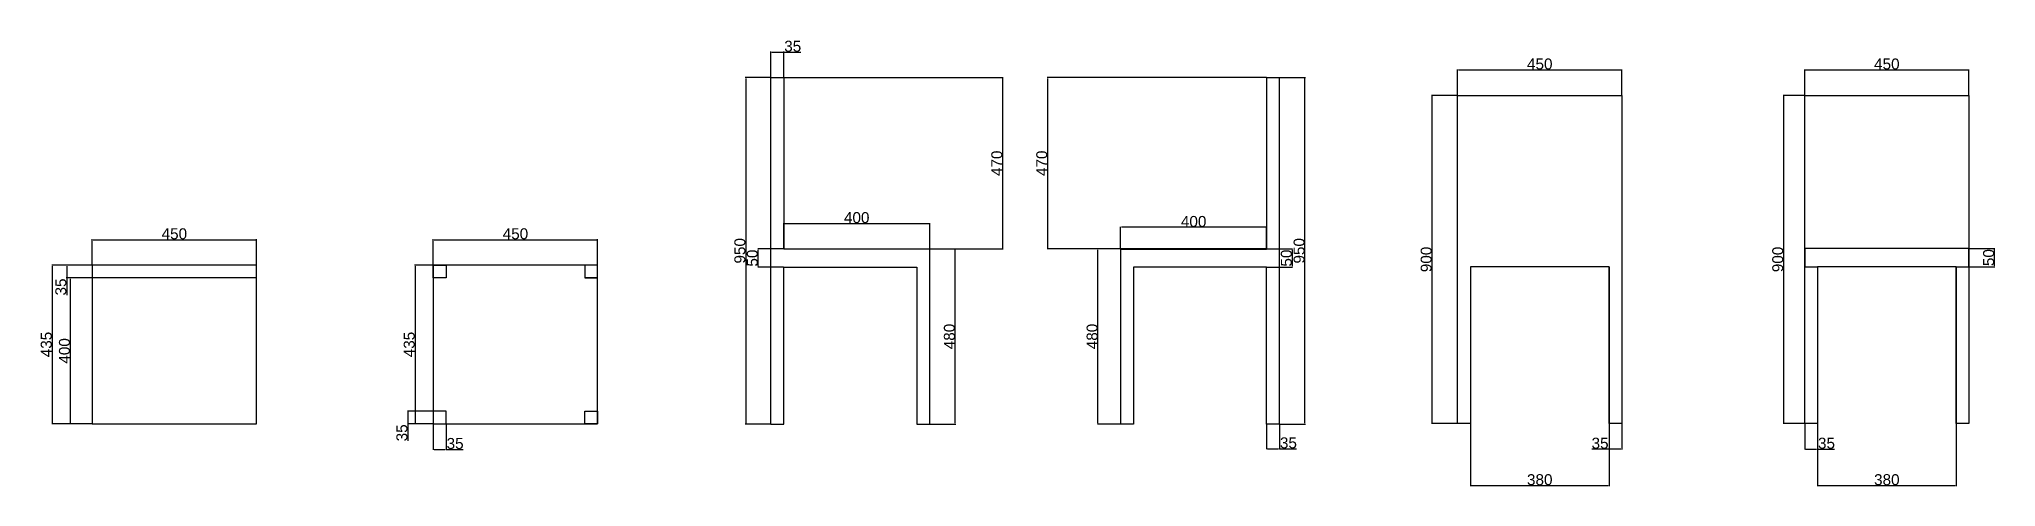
# Model space of a CAD drawing. Header units: millimetres. Extents: x 482 to 5842, y 441 to 1669.
import ezdxf

# ---------------------------------------------------------------- set-up
doc = ezdxf.new("R2010")
doc.units = ezdxf.units.MM
doc.layers.add('cote', color=7, linetype='Continuous')
doc.layers.add('scaun', color=111, linetype='Continuous', lineweight=25)
doc.styles.get("Standard").update_dxf_attribs({"font": 'arial.ttf'})
doc.dimstyles.new('ISO-25', dxfattribs={"dimtxt": 2.5, "dimasz": 2.5, "dimexe": 1.25, "dimexo": 0.625, "dimtad": 1, "dimtxsty": 'Standard', "dimcen": 2.5, "dimadec": 0, "dimazin": 0, "dimtfac": 1, "dimtmove": 0, "dimatfit": 3, "dimfxl": 1, "dimarcsym": 0})

# ---------------------------------------------------------------- blocks, each defined once
blk = doc.blocks.new('*D3')
at = {"layer": 'cote', "color": 0, "lineweight": -2, "transparency": 16777216}
for p, q in [((626.5, 1048.5), (555.9, 1048.5)), ((557.1, 1046), (557.1, 1016)), ((626.5, 1013.5), (555.9, 1013.5)), ((557.1, 1013.5), (557.1, 966.6))]:
    blk.add_line(p, q, dxfattribs=at)
at = {"layer": 'cote', "color": 0, "transparency": 16777216}
for points in [[(556.7, 1046), (557.5, 1046), (557.1, 1048.5)], [(556.7, 1016), (557.5, 1016), (557.1, 1013.5)]]:
    blk.add_solid(points, dxfattribs=at)
at = {"layer": 'Defpoints', "color": 0, "transparency": 16777216}
for p in [(627.1, 1048.5), (557.1, 1013.5), (627.1, 1013.5)]:
    blk.add_point(p, dxfattribs=at)
at = {"layer": 'cote', "color": 0, "transparency": 16777216, "insert": (541.2, 988.8), "char_height": 30, "attachment_point": 5, "rotation": 90}
blk.add_mtext('35', dxfattribs=at)
blk = doc.blocks.new('*D4')
at = {"layer": 'cote', "color": 0, "lineweight": -2, "transparency": 16777216}
for p, q in [((626.5, 1013.5), (565.9, 1013.5)), ((567.1, 1011), (567.1, 616)), ((626.5, 613.5), (565.9, 613.5))]:
    blk.add_line(p, q, dxfattribs=at)
at = {"layer": 'cote', "color": 0, "transparency": 16777216}
for points in [[(566.7, 1011), (567.5, 1011), (567.1, 1013.5)], [(566.7, 616), (567.5, 616), (567.1, 613.5)]]:
    blk.add_solid(points, dxfattribs=at)
at = {"layer": 'Defpoints', "color": 0, "transparency": 16777216}
for p in [(627.1, 1013.5), (567.1, 613.5), (627.1, 613.5)]:
    blk.add_point(p, dxfattribs=at)
at = {"layer": 'cote', "color": 0, "transparency": 16777216, "insert": (551.2, 813.5), "char_height": 30, "attachment_point": 5, "rotation": 90}
blk.add_mtext('400', dxfattribs=at)
blk = doc.blocks.new('*D5')
at = {"layer": 'cote', "color": 0, "lineweight": -2, "transparency": 16777216}
for p, q in [((626.5, 1048.5), (516.1, 1048.5)), ((517.3, 1046), (517.3, 616)), ((626.5, 613.5), (516.1, 613.5))]:
    blk.add_line(p, q, dxfattribs=at)
at = {"layer": 'cote', "color": 0, "transparency": 16777216}
for points in [[(516.9, 1046), (517.7, 1046), (517.3, 1048.5)], [(516.9, 616), (517.7, 616), (517.3, 613.5)]]:
    blk.add_solid(points, dxfattribs=at)
at = {"layer": 'Defpoints', "color": 0, "transparency": 16777216}
for p in [(627.1, 1048.5), (517.3, 613.5), (627.1, 613.5)]:
    blk.add_point(p, dxfattribs=at)
at = {"layer": 'cote', "color": 0, "transparency": 16777216, "insert": (501.4, 831), "char_height": 30, "attachment_point": 5, "rotation": 90}
blk.add_mtext('435', dxfattribs=at)
blk = doc.blocks.new('*D6')
at = {"layer": 'cote', "color": 0, "lineweight": -2, "transparency": 16777216}
for p, q in [((627.1, 1049.1), (627.1, 1119.8)), ((629.6, 1118.5), (1074.6, 1118.5)), ((1077.1, 1049.1), (1077.1, 1119.8))]:
    blk.add_line(p, q, dxfattribs=at)
at = {"layer": 'cote', "color": 0, "transparency": 16777216}
for points in [[(629.6, 1118.9), (629.6, 1118.1), (627.1, 1118.5)], [(1074.6, 1118.9), (1074.6, 1118.1), (1077.1, 1118.5)]]:
    blk.add_solid(points, dxfattribs=at)
at = {"layer": 'Defpoints', "color": 0, "transparency": 16777216}
for p in [(1077.1, 1118.5), (627.1, 1048.5), (1077.1, 1048.5)]:
    blk.add_point(p, dxfattribs=at)
at = {"layer": 'cote', "color": 0, "transparency": 16777216, "insert": (852.1, 1134.5), "char_height": 30, "attachment_point": 5}
blk.add_mtext('450', dxfattribs=at)
blk = doc.blocks.new('*D7')
at = {"layer": 'cote', "color": 0, "lineweight": -2, "transparency": 16777216}
for p, q in [((1561, 648.5), (1490.4, 648.5)), ((1491.6, 646), (1491.6, 616)), ((1561, 613.5), (1490.4, 613.5)), ((1491.6, 613.5), (1491.6, 566.6))]:
    blk.add_line(p, q, dxfattribs=at)
at = {"layer": 'cote', "color": 0, "transparency": 16777216}
for points in [[(1491.2, 646), (1492, 646), (1491.6, 648.5)], [(1491.2, 616), (1492, 616), (1491.6, 613.5)]]:
    blk.add_solid(points, dxfattribs=at)
at = {"layer": 'Defpoints', "color": 0, "transparency": 16777216}
for p in [(1561.6, 648.5), (1491.6, 613.5), (1561.6, 613.5)]:
    blk.add_point(p, dxfattribs=at)
at = {"layer": 'cote', "color": 0, "transparency": 16777216, "insert": (1475.6, 588.8), "char_height": 30, "attachment_point": 5, "rotation": 90}
blk.add_mtext('35', dxfattribs=at)
blk = doc.blocks.new('*D8')
at = {"layer": 'cote', "color": 0, "lineweight": -2, "transparency": 16777216}
for p, q in [((1561.6, 612.9), (1561.6, 542.3)), ((1596.6, 612.9), (1596.6, 542.3)), ((1564.1, 543.5), (1594.1, 543.5)), ((1596.6, 543.5), (1643.5, 543.5))]:
    blk.add_line(p, q, dxfattribs=at)
at = {"layer": 'cote', "color": 0, "transparency": 16777216}
for points in [[(1564.1, 543.9), (1564.1, 543.1), (1561.6, 543.5)], [(1594.1, 543.9), (1594.1, 543.1), (1596.6, 543.5)]]:
    blk.add_solid(points, dxfattribs=at)
at = {"layer": 'Defpoints', "color": 0, "transparency": 16777216}
for p in [(1561.6, 613.5), (1596.6, 613.5), (1596.6, 543.5)]:
    blk.add_point(p, dxfattribs=at)
at = {"layer": 'cote', "color": 0, "transparency": 16777216, "insert": (1621.3, 559.5), "char_height": 30, "attachment_point": 5}
blk.add_mtext('35', dxfattribs=at)
blk = doc.blocks.new('*D10')
at = {"layer": 'cote', "color": 0, "lineweight": -2, "transparency": 16777216}
for p, q in [((1561, 1048.5), (1510.4, 1048.5)), ((1511.6, 1046), (1511.6, 616)), ((1561, 613.5), (1510.4, 613.5))]:
    blk.add_line(p, q, dxfattribs=at)
at = {"layer": 'cote', "color": 0, "transparency": 16777216}
for points in [[(1511.2, 1046), (1512, 1046), (1511.6, 1048.5)], [(1511.2, 616), (1512, 616), (1511.6, 613.5)]]:
    blk.add_solid(points, dxfattribs=at)
at = {"layer": 'Defpoints', "color": 0, "transparency": 16777216}
for p in [(1561.6, 1048.5), (1511.6, 613.5), (1561.6, 613.5)]:
    blk.add_point(p, dxfattribs=at)
at = {"layer": 'cote', "color": 0, "transparency": 16777216, "insert": (1495.6, 831), "char_height": 30, "attachment_point": 5, "rotation": 90}
blk.add_mtext('435', dxfattribs=at)
blk = doc.blocks.new('*D11')
at = {"layer": 'cote', "color": 0, "lineweight": -2, "transparency": 16777216}
for p, q in [((1561.6, 1049.1), (1561.6, 1119.8)), ((1564.1, 1118.5), (2009.1, 1118.5)), ((2011.6, 1049.1), (2011.6, 1119.8))]:
    blk.add_line(p, q, dxfattribs=at)
at = {"layer": 'cote', "color": 0, "transparency": 16777216}
for points in [[(1564.1, 1118.9), (1564.1, 1118.1), (1561.6, 1118.5)], [(2009.1, 1118.9), (2009.1, 1118.1), (2011.6, 1118.5)]]:
    blk.add_solid(points, dxfattribs=at)
at = {"layer": 'Defpoints', "color": 0, "transparency": 16777216}
for p in [(2011.6, 1118.5), (1561.6, 1048.5), (2011.6, 1048.5)]:
    blk.add_point(p, dxfattribs=at)
at = {"layer": 'cote', "color": 0, "transparency": 16777216, "insert": (1786.6, 1134.5), "char_height": 30, "attachment_point": 5}
blk.add_mtext('450', dxfattribs=at)
blk = doc.blocks.new('*D12')
at = {"layer": 'cote', "color": 0, "lineweight": -2, "transparency": 16777216}
for p, q in [((2485.9, 1563), (2416.2, 1563)), ((2417.4, 1560.5), (2417.4, 615.5)), ((2485.9, 613), (2416.2, 613))]:
    blk.add_line(p, q, dxfattribs=at)
at = {"layer": 'cote', "color": 0, "transparency": 16777216}
for points in [[(2417, 1560.5), (2417.8, 1560.5), (2417.4, 1563)], [(2417, 615.5), (2417.8, 615.5), (2417.4, 613)]]:
    blk.add_solid(points, dxfattribs=at)
at = {"layer": 'Defpoints', "color": 0, "transparency": 16777216}
for p in [(2486.5, 1563), (2417.4, 613), (2486.5, 613)]:
    blk.add_point(p, dxfattribs=at)
at = {"layer": 'cote', "color": 0, "transparency": 16777216, "insert": (2401.5, 1088), "char_height": 30, "attachment_point": 5, "rotation": 90}
blk.add_mtext('950', dxfattribs=at)
blk = doc.blocks.new('*D13')
at = {"layer": 'cote', "color": 0, "lineweight": -2, "transparency": 16777216}
for p, q in [((2486.5, 1563.6), (2486.5, 1634.2)), ((2489, 1633), (2519, 1633)), ((2521.5, 1563.6), (2521.5, 1634.2)), ((2521.5, 1633), (2568.4, 1633))]:
    blk.add_line(p, q, dxfattribs=at)
at = {"layer": 'cote', "color": 0, "transparency": 16777216}
for points in [[(2489, 1633.4), (2489, 1632.5), (2486.5, 1633)], [(2519, 1633.4), (2519, 1632.5), (2521.5, 1633)]]:
    blk.add_solid(points, dxfattribs=at)
at = {"layer": 'Defpoints', "color": 0, "transparency": 16777216}
for p in [(2521.5, 1633), (2486.5, 1563), (2521.5, 1563)]:
    blk.add_point(p, dxfattribs=at)
at = {"layer": 'cote', "color": 0, "transparency": 16777216, "insert": (2546.2, 1648.9), "char_height": 30, "attachment_point": 5}
blk.add_mtext('35', dxfattribs=at)
blk = doc.blocks.new('*D14')
at = {"layer": 'cote', "color": 0, "lineweight": -2, "transparency": 16777216}
for p, q in [((2521.5, 1093.6), (2521.5, 1164.2)), ((2524, 1163), (2919, 1163)), ((2921.5, 1093.6), (2921.5, 1164.2))]:
    blk.add_line(p, q, dxfattribs=at)
at = {"layer": 'cote', "color": 0, "transparency": 16777216}
for points in [[(2524, 1163.4), (2524, 1162.5), (2521.5, 1163)], [(2919, 1163.4), (2919, 1162.5), (2921.5, 1163)]]:
    blk.add_solid(points, dxfattribs=at)
at = {"layer": 'Defpoints', "color": 0, "transparency": 16777216}
for p in [(2921.5, 1163), (2521.5, 1093), (2921.5, 1093)]:
    blk.add_point(p, dxfattribs=at)
at = {"layer": 'cote', "color": 0, "transparency": 16777216, "insert": (2721.5, 1178.9), "char_height": 30, "attachment_point": 5}
blk.add_mtext('400', dxfattribs=at)
blk = doc.blocks.new('*D15')
at = {"layer": 'cote', "color": 0, "lineweight": -2, "transparency": 16777216}
for p, q in [((2522.1, 1563), (3122.7, 1563)), ((3121.4, 1560.5), (3121.4, 1095.5)), ((2522.1, 1093), (3122.7, 1093))]:
    blk.add_line(p, q, dxfattribs=at)
at = {"layer": 'cote', "color": 0, "transparency": 16777216}
for points in [[(3121, 1560.5), (3121.9, 1560.5), (3121.4, 1563)], [(3121, 1095.5), (3121.9, 1095.5), (3121.4, 1093)]]:
    blk.add_solid(points, dxfattribs=at)
at = {"layer": 'Defpoints', "color": 0, "transparency": 16777216}
for p in [(2521.5, 1563), (2521.5, 1093), (3121.4, 1093)]:
    blk.add_point(p, dxfattribs=at)
at = {"layer": 'cote', "color": 0, "transparency": 16777216, "insert": (3105.5, 1328), "char_height": 30, "attachment_point": 5, "rotation": 90}
blk.add_mtext('470', dxfattribs=at)
blk = doc.blocks.new('*D16')
at = {"layer": 'cote', "color": 0, "lineweight": -2, "transparency": 16777216}
for p, q in [((2922.1, 1093), (2992.8, 1093)), ((2991.5, 615.5), (2991.5, 1090.5)), ((2922.1, 613), (2992.8, 613))]:
    blk.add_line(p, q, dxfattribs=at)
at = {"layer": 'cote', "color": 0, "transparency": 16777216}
for points in [[(2991.1, 1090.5), (2991.9, 1090.5), (2991.5, 1093)], [(2991.1, 615.5), (2991.9, 615.5), (2991.5, 613)]]:
    blk.add_solid(points, dxfattribs=at)
at = {"layer": 'Defpoints', "color": 0, "transparency": 16777216}
for p in [(2921.5, 1093), (2991.5, 1093), (2921.5, 613)]:
    blk.add_point(p, dxfattribs=at)
at = {"layer": 'cote', "color": 0, "transparency": 16777216, "insert": (2975.6, 853), "char_height": 30, "attachment_point": 5, "rotation": 90}
blk.add_mtext('480', dxfattribs=at)
blk = doc.blocks.new('*D17')
at = {"layer": 'cote', "color": 0, "lineweight": -2, "transparency": 16777216}
for p, q in [((3880.2, 1563), (3950.9, 1563)), ((3949.6, 615.5), (3949.6, 1560.5)), ((3880.2, 613), (3950.9, 613))]:
    blk.add_line(p, q, dxfattribs=at)
at = {"layer": 'cote', "color": 0, "transparency": 16777216}
for points in [[(3949.2, 1560.5), (3950, 1560.5), (3949.6, 1563)], [(3949.2, 615.5), (3950, 615.5), (3949.6, 613)]]:
    blk.add_solid(points, dxfattribs=at)
at = {"layer": 'Defpoints', "color": 0, "transparency": 16777216}
for p in [(3879.6, 1563), (3949.6, 1563), (3879.6, 613)]:
    blk.add_point(p, dxfattribs=at)
at = {"layer": 'cote', "color": 0, "transparency": 16777216, "insert": (3933.7, 1088), "char_height": 30, "attachment_point": 5, "rotation": 90}
blk.add_mtext('950', dxfattribs=at)
blk = doc.blocks.new('*D18')
at = {"layer": 'cote', "color": 0, "lineweight": -2, "transparency": 16777216}
for p, q in [((3844.6, 612.3), (3844.6, 544)), ((3879.6, 612.3), (3879.6, 544)), ((3847.1, 545.2), (3877.1, 545.2)), ((3879.6, 545.2), (3926.5, 545.2))]:
    blk.add_line(p, q, dxfattribs=at)
at = {"layer": 'cote', "color": 0, "transparency": 16777216}
for points in [[(3847.1, 545.6), (3847.1, 544.8), (3844.6, 545.2)], [(3877.1, 545.6), (3877.1, 544.8), (3879.6, 545.2)]]:
    blk.add_solid(points, dxfattribs=at)
at = {"layer": 'Defpoints', "color": 0, "transparency": 16777216}
for p in [(3844.6, 613), (3879.6, 613), (3879.6, 545.2)]:
    blk.add_point(p, dxfattribs=at)
at = {"layer": 'cote', "color": 0, "transparency": 16777216, "insert": (3904.3, 561.2), "char_height": 30, "attachment_point": 5}
blk.add_mtext('35', dxfattribs=at)
blk = doc.blocks.new('*D19')
at = {"layer": 'cote', "color": 0, "lineweight": -2, "transparency": 16777216}
for p, q in [((3444.6, 1093.6), (3444.6, 1153.6)), ((3842.1, 1152.4), (3447.1, 1152.4)), ((3844.6, 1093.6), (3844.6, 1153.6))]:
    blk.add_line(p, q, dxfattribs=at)
at = {"layer": 'cote', "color": 0, "transparency": 16777216}
for points in [[(3447.1, 1152.8), (3447.1, 1152), (3444.6, 1152.4)], [(3842.1, 1152.8), (3842.1, 1152), (3844.6, 1152.4)]]:
    blk.add_solid(points, dxfattribs=at)
at = {"layer": 'Defpoints', "color": 0, "transparency": 16777216}
for p in [(3444.6, 1152.4), (3444.6, 1093), (3844.6, 1093)]:
    blk.add_point(p, dxfattribs=at)
at = {"layer": 'cote', "color": 0, "transparency": 16777216, "insert": (3644.6, 1168.3), "char_height": 30, "attachment_point": 5}
blk.add_mtext('400', dxfattribs=at)
blk = doc.blocks.new('*D20')
at = {"layer": 'cote', "color": 0, "lineweight": -2, "transparency": 16777216}
for p, q in [((3444, 1093), (3381.3, 1093)), ((3382.5, 615.5), (3382.5, 1090.5)), ((3444, 613), (3381.3, 613))]:
    blk.add_line(p, q, dxfattribs=at)
at = {"layer": 'cote', "color": 0, "transparency": 16777216}
for points in [[(3382.1, 1090.5), (3382.9, 1090.5), (3382.5, 1093)], [(3382.1, 615.5), (3382.9, 615.5), (3382.5, 613)]]:
    blk.add_solid(points, dxfattribs=at)
at = {"layer": 'Defpoints', "color": 0, "transparency": 16777216}
for p in [(3382.5, 1093), (3444.6, 1093), (3444.6, 613)]:
    blk.add_point(p, dxfattribs=at)
at = {"layer": 'cote', "color": 0, "transparency": 16777216, "insert": (3366.6, 853), "char_height": 30, "attachment_point": 5, "rotation": 90}
blk.add_mtext('480', dxfattribs=at)
blk = doc.blocks.new('*D21')
at = {"layer": 'cote', "color": 0, "lineweight": -2, "transparency": 16777216}
for p, q in [((2520.9, 1093), (2450.3, 1093)), ((2451.5, 1045.5), (2451.5, 1090.5)), ((2520.9, 1043), (2450.3, 1043))]:
    blk.add_line(p, q, dxfattribs=at)
at = {"layer": 'cote', "color": 0, "transparency": 16777216}
for points in [[(2451.1, 1090.5), (2451.9, 1090.5), (2451.5, 1093)], [(2451.1, 1045.5), (2451.9, 1045.5), (2451.5, 1043)]]:
    blk.add_solid(points, dxfattribs=at)
at = {"layer": 'Defpoints', "color": 0, "transparency": 16777216}
for p in [(2451.5, 1093), (2521.5, 1093), (2521.5, 1043)]:
    blk.add_point(p, dxfattribs=at)
at = {"layer": 'cote', "color": 0, "transparency": 16777216, "insert": (2435.6, 1068), "char_height": 30, "attachment_point": 5, "rotation": 90}
blk.add_mtext('50', dxfattribs=at)
blk = doc.blocks.new('*D22')
at = {"layer": 'cote', "color": 0, "lineweight": -2, "transparency": 16777216}
for p, q in [((3845.2, 1093), (3915.9, 1093)), ((3914.6, 1090.5), (3914.6, 1045.5)), ((3845.2, 1043), (3915.9, 1043))]:
    blk.add_line(p, q, dxfattribs=at)
at = {"layer": 'cote', "color": 0, "transparency": 16777216}
for points in [[(3914.2, 1090.5), (3915, 1090.5), (3914.6, 1093)], [(3914.2, 1045.5), (3915, 1045.5), (3914.6, 1043)]]:
    blk.add_solid(points, dxfattribs=at)
at = {"layer": 'Defpoints', "color": 0, "transparency": 16777216}
for p in [(3844.6, 1093), (3844.6, 1043), (3914.6, 1043)]:
    blk.add_point(p, dxfattribs=at)
at = {"layer": 'cote', "color": 0, "transparency": 16777216, "insert": (3898.7, 1068), "char_height": 30, "attachment_point": 5, "rotation": 90}
blk.add_mtext('50', dxfattribs=at)
blk = doc.blocks.new('*D23')
at = {"layer": 'cote', "color": 0, "lineweight": -2, "transparency": 16777216}
for p, q in [((3844, 1563), (3243.4, 1563)), ((3244.6, 1560.5), (3244.6, 1095.5)), ((3844, 1093), (3243.4, 1093))]:
    blk.add_line(p, q, dxfattribs=at)
at = {"layer": 'cote', "color": 0, "transparency": 16777216}
for points in [[(3244.2, 1560.5), (3245, 1560.5), (3244.6, 1563)], [(3244.2, 1095.5), (3245, 1095.5), (3244.6, 1093)]]:
    blk.add_solid(points, dxfattribs=at)
at = {"layer": 'Defpoints', "color": 0, "transparency": 16777216}
for p in [(3844.6, 1563), (3244.6, 1093), (3844.6, 1093)]:
    blk.add_point(p, dxfattribs=at)
at = {"layer": 'cote', "color": 0, "transparency": 16777216, "insert": (3228.7, 1328), "char_height": 30, "attachment_point": 5, "rotation": 90}
blk.add_mtext('470', dxfattribs=at)
blk = doc.blocks.new('*D24')
at = {"layer": 'cote', "color": 0, "lineweight": -2, "transparency": 16777216}
for p, q in [((4367.2, 1514.3), (4296.6, 1514.3)), ((4297.8, 616.8), (4297.8, 1511.8)), ((4367.2, 614.3), (4296.6, 614.3))]:
    blk.add_line(p, q, dxfattribs=at)
at = {"layer": 'cote', "color": 0, "transparency": 16777216}
for points in [[(4297.4, 1511.8), (4298.3, 1511.8), (4297.8, 1514.3)], [(4297.4, 616.8), (4298.3, 616.8), (4297.8, 614.3)]]:
    blk.add_solid(points, dxfattribs=at)
at = {"layer": 'Defpoints', "color": 0, "transparency": 16777216}
for p in [(4297.8, 1514.3), (4367.8, 1514.3), (4367.8, 614.3)]:
    blk.add_point(p, dxfattribs=at)
at = {"layer": 'cote', "color": 0, "transparency": 16777216, "insert": (4281.9, 1064.3), "char_height": 30, "attachment_point": 5, "rotation": 90}
blk.add_mtext('900', dxfattribs=at)
blk = doc.blocks.new('*D25')
at = {"layer": 'cote', "color": 0, "lineweight": -2, "transparency": 16777216}
for p, q in [((4367.8, 1514.9), (4367.8, 1585.5)), ((4370.3, 1584.3), (4815.3, 1584.3)), ((4817.8, 1514.9), (4817.8, 1585.5))]:
    blk.add_line(p, q, dxfattribs=at)
at = {"layer": 'cote', "color": 0, "transparency": 16777216}
for points in [[(4370.3, 1584.7), (4370.3, 1583.9), (4367.8, 1584.3)], [(4815.3, 1584.7), (4815.3, 1583.9), (4817.8, 1584.3)]]:
    blk.add_solid(points, dxfattribs=at)
at = {"layer": 'Defpoints', "color": 0, "transparency": 16777216}
for p in [(4817.8, 1584.3), (4367.8, 1514.3), (4817.8, 1514.3)]:
    blk.add_point(p, dxfattribs=at)
at = {"layer": 'cote', "color": 0, "transparency": 16777216, "insert": (4592.8, 1600.2), "char_height": 30, "attachment_point": 5}
blk.add_mtext('450', dxfattribs=at)
blk = doc.blocks.new('*D26')
at = {"layer": 'cote', "color": 0, "lineweight": -2, "transparency": 16777216}
for p, q in [((4402.8, 1043.7), (4402.8, 443)), ((4782.8, 1043.7), (4782.8, 443)), ((4405.3, 444.3), (4780.3, 444.3))]:
    blk.add_line(p, q, dxfattribs=at)
at = {"layer": 'cote', "color": 0, "transparency": 16777216}
for points in [[(4405.3, 444.7), (4405.3, 443.9), (4402.8, 444.3)], [(4780.3, 444.7), (4780.3, 443.9), (4782.8, 444.3)]]:
    blk.add_solid(points, dxfattribs=at)
at = {"layer": 'Defpoints', "color": 0, "transparency": 16777216}
for p in [(4402.8, 1044.3), (4782.8, 1044.3), (4782.8, 444.3)]:
    blk.add_point(p, dxfattribs=at)
at = {"layer": 'cote', "color": 0, "transparency": 16777216, "insert": (4592.8, 460.2), "char_height": 30, "attachment_point": 5}
blk.add_mtext('380', dxfattribs=at)
blk = doc.blocks.new('*D27')
at = {"layer": 'cote', "color": 0, "lineweight": -2, "transparency": 16777216}
for p, q in [((4782.8, 613.7), (4782.8, 543)), ((4817.8, 613.7), (4817.8, 543)), ((4782.8, 544.3), (4735.9, 544.3)), ((4815.3, 544.3), (4785.3, 544.3))]:
    blk.add_line(p, q, dxfattribs=at)
at = {"layer": 'cote', "color": 0, "transparency": 16777216}
for points in [[(4785.3, 544.7), (4785.3, 543.9), (4782.8, 544.3)], [(4815.3, 544.7), (4815.3, 543.9), (4817.8, 544.3)]]:
    blk.add_solid(points, dxfattribs=at)
at = {"layer": 'Defpoints', "color": 0, "transparency": 16777216}
for p in [(4782.8, 614.3), (4817.8, 614.3), (4782.8, 544.3)]:
    blk.add_point(p, dxfattribs=at)
at = {"layer": 'cote', "color": 0, "transparency": 16777216, "insert": (4758.1, 560.2), "char_height": 30, "attachment_point": 5}
blk.add_mtext('35', dxfattribs=at)
blk = doc.blocks.new('*D28')
at = {"layer": 'cote', "color": 0, "lineweight": -2, "transparency": 16777216}
for p, q in [((5318.7, 1514.9), (5318.7, 1585.5)), ((5321.2, 1584.3), (5766.2, 1584.3)), ((5768.7, 1514.9), (5768.7, 1585.5))]:
    blk.add_line(p, q, dxfattribs=at)
at = {"layer": 'cote', "color": 0, "transparency": 16777216}
for points in [[(5321.2, 1584.7), (5321.2, 1583.9), (5318.7, 1584.3)], [(5766.2, 1584.7), (5766.2, 1583.9), (5768.7, 1584.3)]]:
    blk.add_solid(points, dxfattribs=at)
at = {"layer": 'Defpoints', "color": 0, "transparency": 16777216}
for p in [(5768.7, 1584.3), (5318.7, 1514.3), (5768.7, 1514.3)]:
    blk.add_point(p, dxfattribs=at)
at = {"layer": 'cote', "color": 0, "transparency": 16777216, "insert": (5543.7, 1600.2), "char_height": 30, "attachment_point": 5}
blk.add_mtext('450', dxfattribs=at)
blk = doc.blocks.new('*D29')
at = {"layer": 'cote', "color": 0, "lineweight": -2, "transparency": 16777216}
for p, q in [((5318.1, 1514.3), (5259.7, 1514.3)), ((5261, 1511.8), (5261, 616.8)), ((5318.1, 614.3), (5259.7, 614.3))]:
    blk.add_line(p, q, dxfattribs=at)
at = {"layer": 'cote', "color": 0, "transparency": 16777216}
for points in [[(5260.6, 1511.8), (5261.4, 1511.8), (5261, 1514.3)], [(5260.6, 616.8), (5261.4, 616.8), (5261, 614.3)]]:
    blk.add_solid(points, dxfattribs=at)
at = {"layer": 'Defpoints', "color": 0, "transparency": 16777216}
for p in [(5318.7, 1514.3), (5261, 614.3), (5318.7, 614.3)]:
    blk.add_point(p, dxfattribs=at)
at = {"layer": 'cote', "color": 0, "transparency": 16777216, "insert": (5245, 1064.3), "char_height": 30, "attachment_point": 5, "rotation": 90}
blk.add_mtext('900', dxfattribs=at)
blk = doc.blocks.new('*D30')
at = {"layer": 'cote', "color": 0, "lineweight": -2, "transparency": 16777216}
for p, q in [((5318.7, 613.7), (5318.7, 543)), ((5353.7, 613.7), (5353.7, 543)), ((5321.2, 544.3), (5351.2, 544.3)), ((5353.7, 544.3), (5400.6, 544.3))]:
    blk.add_line(p, q, dxfattribs=at)
at = {"layer": 'cote', "color": 0, "transparency": 16777216}
for points in [[(5321.2, 544.7), (5321.2, 543.9), (5318.7, 544.3)], [(5351.2, 544.7), (5351.2, 543.9), (5353.7, 544.3)]]:
    blk.add_solid(points, dxfattribs=at)
at = {"layer": 'Defpoints', "color": 0, "transparency": 16777216}
for p in [(5318.7, 614.3), (5353.7, 614.3), (5353.7, 544.3)]:
    blk.add_point(p, dxfattribs=at)
at = {"layer": 'cote', "color": 0, "transparency": 16777216, "insert": (5378.4, 560.2), "char_height": 30, "attachment_point": 5}
blk.add_mtext('35', dxfattribs=at)
blk = doc.blocks.new('*D31')
at = {"layer": 'cote', "color": 0, "lineweight": -2, "transparency": 16777216}
for p, q in [((5769.3, 1094.3), (5839.9, 1094.3)), ((5838.7, 1046.8), (5838.7, 1091.8)), ((5769.3, 1044.3), (5839.9, 1044.3))]:
    blk.add_line(p, q, dxfattribs=at)
at = {"layer": 'cote', "color": 0, "transparency": 16777216}
for points in [[(5838.3, 1091.8), (5839.1, 1091.8), (5838.7, 1094.3)], [(5838.3, 1046.8), (5839.1, 1046.8), (5838.7, 1044.3)]]:
    blk.add_solid(points, dxfattribs=at)
at = {"layer": 'Defpoints', "color": 0, "transparency": 16777216}
for p in [(5768.7, 1094.3), (5838.7, 1094.3), (5768.7, 1044.3)]:
    blk.add_point(p, dxfattribs=at)
at = {"layer": 'cote', "color": 0, "transparency": 16777216, "insert": (5822.7, 1069.3), "char_height": 30, "attachment_point": 5, "rotation": 90}
blk.add_mtext('50', dxfattribs=at)
blk = doc.blocks.new('*D32')
at = {"layer": 'cote', "color": 0, "lineweight": -2, "transparency": 16777216}
for p, q in [((5353.7, 1043.7), (5353.7, 443)), ((5733.7, 1043.7), (5733.7, 443)), ((5356.2, 444.3), (5731.2, 444.3))]:
    blk.add_line(p, q, dxfattribs=at)
at = {"layer": 'cote', "color": 0, "transparency": 16777216}
for points in [[(5356.2, 444.7), (5356.2, 443.9), (5353.7, 444.3)], [(5731.2, 444.7), (5731.2, 443.9), (5733.7, 444.3)]]:
    blk.add_solid(points, dxfattribs=at)
at = {"layer": 'Defpoints', "color": 0, "transparency": 16777216}
for p in [(5353.7, 1044.3), (5733.7, 1044.3), (5733.7, 444.3)]:
    blk.add_point(p, dxfattribs=at)
at = {"layer": 'cote', "color": 0, "transparency": 16777216, "insert": (5543.7, 460.2), "char_height": 30, "attachment_point": 5}
blk.add_mtext('380', dxfattribs=at)

msp = doc.modelspace()

# ---------------------------------------------------------------- linework, layer by layer
at = {"layer": 'scaun'}
for p, q in [((2486.503, 612.954), (2486.503, 1562.954)), ((2486.503, 1562.954), (2521.503, 1562.954)), ((2521.503, 1562.954), (2521.503, 1092.954)), ((3844.617, 1562.954), (3844.617, 1092.954)), ((3844.617, 1562.954), (3879.617, 1562.954)), ((3879.617, 612.954), (3879.617, 1562.954)), ((4367.849, 614.275), (4367.849, 1514.275)), ((4367.849, 1514.275), (4817.849, 1514.275)), ((4817.849, 1514.275), (4817.849, 614.275)), ((5318.677, 614.275), (5318.677, 1514.275)), ((5318.677, 1514.275), (5768.677, 1514.275)), ((5768.677, 1514.275), (5768.677, 614.275)), ((2921.503, 1092.954), (2521.503, 1092.954)), ((2921.503, 612.954), (2921.503, 1092.954)), ((3444.617, 1092.954), (3844.617, 1092.954)), ((3444.617, 1092.954), (3444.617, 612.954)), ((5768.677, 1094.275), (5318.677, 1094.275)), ((5318.677, 1094.275), (5318.677, 1044.275)), ((5768.677, 1044.275), (5768.677, 1094.275)), ((1077.111, 1048.524), (627.111, 1048.524)), ((627.111, 1048.524), (627.111, 1013.524)), ((1077.111, 1013.524), (1077.111, 1048.524)), ((2011.601, 1048.524), (1561.601, 1048.524)), ((1561.601, 1048.524), (1561.601, 1013.524)), ((2011.601, 1013.524), (2011.601, 1048.524)), ((2521.503, 612.954), (2521.503, 1042.954)), ((2521.503, 1042.954), (2886.503, 1042.954)), ((2886.503, 1042.954), (2886.503, 612.954)), ((3844.617, 1042.954), (3479.617, 1042.954)), ((3479.617, 1042.954), (3479.617, 612.954)), ((3844.617, 612.954), (3844.617, 1042.954)), ((4782.849, 1044.275), (4402.849, 1044.275)), ((4402.849, 1044.275), (4402.849, 614.275)), ((4782.849, 614.275), (4782.849, 1044.275)), ((5318.677, 1044.275), (5353.677, 1044.275)), ((5733.677, 1044.275), (5353.677, 1044.275)), ((5353.677, 1044.275), (5353.677, 614.275)), ((5733.677, 614.275), (5733.677, 1044.275)), ((5733.677, 1044.275), (5768.677, 1044.275)), ((1077.111, 1013.524), (627.111, 1013.524)), ((627.111, 1013.524), (627.111, 613.524)), ((1077.111, 613.524), (1077.111, 1013.524)), ((1561.601, 1013.524), (1561.601, 613.524)), ((1596.601, 1013.524), (1561.601, 1013.524)), ((2011.601, 1013.524), (1976.601, 1013.524)), ((2011.601, 613.524), (2011.601, 1013.524)), ((627.111, 613.524), (1077.111, 613.524)), ((1561.601, 613.524), (2011.601, 613.524)), ((2486.503, 612.954), (2521.503, 612.954)), ((2886.503, 612.954), (2921.503, 612.954)), ((3479.617, 612.954), (3444.617, 612.954)), ((3879.617, 612.954), (3844.617, 612.954)), ((4402.849, 614.275), (4367.849, 614.275)), ((4817.849, 614.275), (4782.849, 614.275)), ((5353.677, 614.275), (5318.677, 614.275)), ((5768.677, 614.275), (5733.677, 614.275))]:
    msp.add_line(p, q, dxfattribs=at)
for points in [[(1561.601, 1048.524), (1596.601, 1048.524), (1596.601, 1013.524), (1561.601, 1013.524)], [(2011.601, 1048.524), (1976.601, 1048.524), (1976.601, 1013.524), (2011.601, 1013.524)], [(1561.601, 613.524), (1596.601, 613.524), (1596.601, 648.524), (1561.601, 648.524)], [(2011.601, 613.524), (1976.601, 613.524), (1976.601, 648.524), (2011.601, 648.524)]]:
    msp.add_lwpolyline(points, close=True, dxfattribs=at)

# ---------------------------------------------------------------- dimensions: what is measured, and where the dimension line sits
at = {"layer": 'cote'}
for base, p1, p2, picture, middle in [((2521.503, 1632.954), (2486.503, 1562.954), (2521.503, 1562.954), '*D13', (2546.217, 1648.906)), ((4817.849, 1584.275), (4367.849, 1514.275), (4817.849, 1514.275), '*D25', (4592.849, 1600.217)), ((5768.677, 1584.275), (5318.677, 1514.275), (5768.677, 1514.275), '*D28', (5543.677, 1600.217)), ((2921.503, 1162.954), (2521.503, 1092.954), (2921.503, 1092.954), '*D14', (2721.503, 1178.896)), ((3444.617, 1152.399), (3844.617, 1092.954), (3444.617, 1092.954), '*D19', (3644.617, 1168.341)), ((1077.111, 1118.524), (627.111, 1048.524), (1077.111, 1048.524), '*D6', (852.111, 1134.467)), ((2011.601, 1118.524), (1561.601, 1048.524), (2011.601, 1048.524), '*D11', (1786.601, 1134.467)), ((4782.849, 444.275), (4402.849, 1044.275), (4782.849, 1044.275), '*D26', (4592.849, 460.228)), ((5733.677, 444.275), (5353.677, 1044.275), (5733.677, 1044.275), '*D32', (5543.677, 460.228)), ((1596.601, 543.524), (1561.601, 613.524), (1596.601, 613.524), '*D8', (1621.315, 559.477)), ((3879.617, 545.216), (3844.617, 612.954), (3879.617, 612.954), '*D18', (3904.331, 561.169)), ((4782.849, 544.275), (4817.849, 614.275), (4782.849, 614.275), '*D27', (4758.135, 560.228)), ((5353.677, 544.275), (5318.677, 614.275), (5353.677, 614.275), '*D30', (5378.392, 560.228))]:
    dim = msp.add_linear_dim(base=base, p1=p1, p2=p2, dimstyle='ISO-25', override={"dimtxt": 30}, dxfattribs=at)
    dim.commit()
    dim.dimension.update_dxf_attribs({"geometry": picture, "text_midpoint": middle})
for base, p1, p2, picture, middle in [((2417.425, 612.954), (2486.503, 1562.954), (2486.503, 612.954), '*D12', (2401.483, 1087.954)), ((3121.438, 1092.954), (2521.503, 1562.954), (2521.503, 1092.954), '*D15', (3105.496, 1327.954)), ((3244.617, 1092.954), (3844.617, 1562.954), (3844.617, 1092.954), '*D23', (3228.674, 1327.954)), ((3949.617, 1562.954), (3879.617, 612.954), (3879.617, 1562.954), '*D17', (3933.674, 1087.954)), ((4297.849, 1514.275), (4367.849, 614.275), (4367.849, 1514.275), '*D24', (4281.907, 1064.275)), ((5260.977, 614.275), (5318.677, 1514.275), (5318.677, 614.275), '*D29', (5245.035, 1064.275)), ((2451.503, 1092.954), (2521.503, 1042.954), (2521.503, 1092.954), '*D21', (2435.561, 1067.954)), ((2991.503, 1092.954), (2921.503, 612.954), (2921.503, 1092.954), '*D16', (2975.561, 852.954)), ((3382.503, 1092.954), (3444.617, 612.954), (3444.617, 1092.954), '*D20', (3366.561, 852.954)), ((3914.617, 1042.954), (3844.617, 1092.954), (3844.617, 1042.954), '*D22', (3898.674, 1067.954)), ((5838.677, 1094.275), (5768.677, 1044.275), (5768.677, 1094.275), '*D31', (5822.735, 1069.275)), ((517.302, 613.524), (627.111, 1048.524), (627.111, 613.524), '*D5', (501.35, 831.024)), ((557.111, 1013.524), (627.111, 1048.524), (627.111, 1013.524), '*D3', (541.159, 988.81)), ((1511.601, 613.524), (1561.601, 1048.524), (1561.601, 613.524), '*D10', (1495.649, 831.024)), ((567.111, 613.524), (627.111, 1013.524), (627.111, 613.524), '*D4', (551.169, 813.524)), ((1491.601, 613.524), (1561.601, 648.524), (1561.601, 613.524), '*D7', (1475.649, 588.81))]:
    dim = msp.add_linear_dim(base=base, p1=p1, p2=p2, angle=90, dimstyle='ISO-25', override={"dimtxt": 30}, dxfattribs=at)
    dim.commit()
    dim.dimension.update_dxf_attribs({"geometry": picture, "text_midpoint": middle})

doc.saveas('drawing.dxf')
